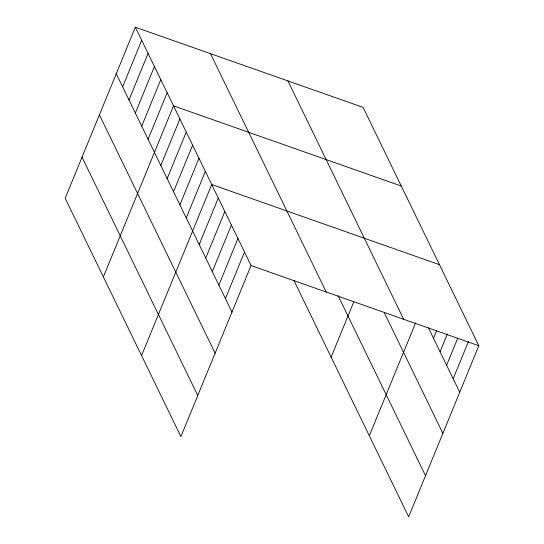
<?xml version="1.0" encoding="UTF-8"?>
<svg xmlns="http://www.w3.org/2000/svg" width="544" height="544" viewBox="0 0 544 544"><rect width="100%" height="100%" fill="white"/><g stroke="black" fill="none" stroke-linecap="round" stroke-linejoin="round"><path stroke-width="0.82" d="M135.34 27.2L65.185 198.261L180.907 436.621L251.063 265.554L135.34 27.2L363.093 107.379L478.815 345.739L408.66 516.8L293.998 280.629M122.618 86.85L141.705 40.31M128.982 99.96L148.07 53.421M135.347 113.07L154.435 66.531M141.712 126.181L160.8 79.642M148.077 139.291L167.164 92.745M103.374 276.916L173.529 105.856L401.282 186.041M160.806 165.505L179.894 118.966M167.171 178.616L186.259 132.076M173.536 191.726L192.624 145.187M179.901 204.836L198.988 158.297M186.266 217.947L205.353 171.408M141.556 355.579L211.718 184.518L439.47 264.697M199.186 244.562L218.273 198.023M205.741 258.067L224.828 211.528M212.303 271.578L231.39 225.039M218.858 285.083L237.946 238.544M225.42 298.588L244.508 252.049M331.126 357.102L353.77 301.9M369.315 435.758L415.616 322.864M433.5 338.252L436.682 330.494M440.055 351.757L447.372 333.921M446.617 365.262L457.749 338.116M453.172 378.774L468.445 341.537M251.063 265.554L478.815 345.739M428.4 327.746L459.728 392.278M287.939 80.92L403.662 319.28M384.438 312.997L442.877 433.371M338.076 295.616L425.517 475.708M210.501 53.659L326.223 292.019M116.253 73.739L231.975 312.1M99.396 114.832L215.125 353.192M82.035 157.168L197.758 395.529"/></g></svg>
